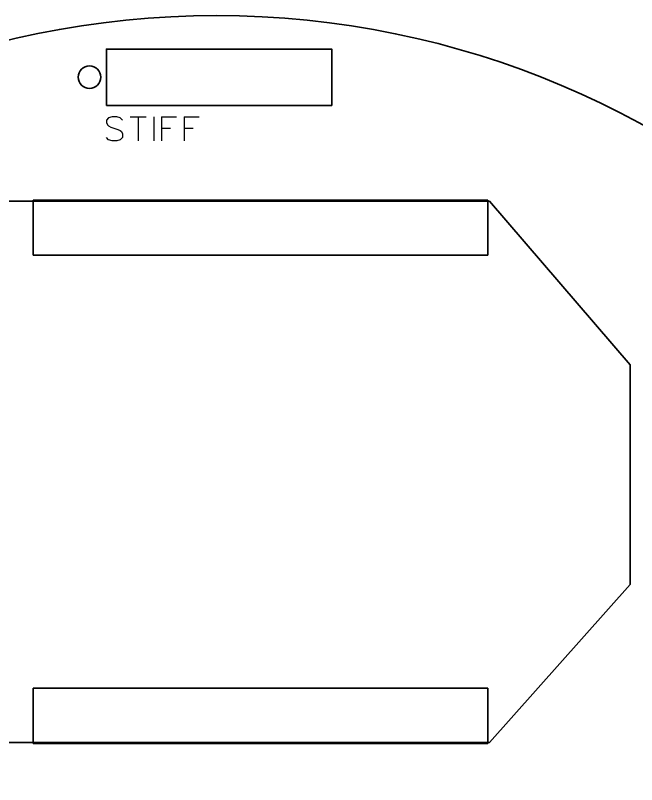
# Model space of a CAD drawing. Header units: inches. Extents: x 125 to 205, y -145 to -65.
# Drawn here: x 155.98 to 183.99, y -99.69 to -65.03 of the extents above; entities that cross this region are included whole.
import ezdxf

# ---------------------------------------------------------------- set-up
doc = ezdxf.new("R2010")
doc.units = ezdxf.units.IN
doc.header["$MEASUREMENT"] = 0
doc.layers.add('Calque 1', color=7, linetype='Continuous')

# ---------------------------------------------------------------- blocks, each defined once
blk = doc.blocks.new('block 2')
at = {"layer": 'Calque 1', "color": 7, "lineweight": 35, "true_color": 0xffffff}
for points in [[(160.078, -69.084), (160.078, -66.544), (170.238, -66.544), (170.238, -69.084), (160.078, -69.084)], [(183.7, -90.674), (183.7, -80.768), (177.35, -73.402), (149.918, -73.402), (149.918, -97.786), (177.35, -97.786), (183.7, -90.674)], [(177.274, -73.351), (156.776, -73.351)], [(156.776, -73.351), (156.776, -75.84)], [(177.274, -75.84), (177.274, -73.351)], [(177.274, -75.84), (156.776, -75.84)], [(156.776, -97.837), (156.776, -95.347)], [(177.274, -95.347), (156.776, -95.347)], [(177.274, -95.347), (177.274, -97.837)], [(177.274, -97.837), (156.776, -97.837)]]:
    blk.add_lwpolyline(points, dxfattribs=at)
at = {"layer": 'Calque 1', "color": 7, "lineweight": 25, "true_color": 0xffffff}
for points in [[(160.804, -69.747), (160.7, -69.643), (160.545, -69.592), (160.337, -69.592), (160.182, -69.643), (160.078, -69.747), (160.078, -69.851), (160.129, -69.955), (160.182, -70.006), (160.286, -70.059), (160.599, -70.164), (160.7, -70.214), (160.754, -70.265), (160.804, -70.369), (160.804, -70.527), (160.7, -70.631), (160.545, -70.682), (160.337, -70.682), (160.182, -70.631), (160.078, -70.527)], [(161.147, -69.592), (161.876, -69.592)], [(161.513, -69.592), (161.513, -70.682)], [(162.219, -69.592), (162.219, -70.682)], [(162.562, -69.592), (162.562, -70.682)], [(162.562, -69.592), (163.238, -69.592)], [(163.581, -69.592), (163.581, -70.682)], [(163.581, -69.592), (164.256, -69.592)], [(162.562, -70.11), (162.976, -70.11)], [(163.581, -70.11), (163.994, -70.11)]]:
    blk.add_lwpolyline(points, dxfattribs=at)
at = {"layer": 'Calque 1', "color": 7, "lineweight": 35, "true_color": 0xffffff}
for points, knots in [([(125.026, -105.02), (125.036, -82.929), (142.953, -65.028), (165.044, -65.038), (187.121, -65.048), (205.016, -82.942), (205.026, -105.02)], [0, 0, 0, 0, 1, 1, 1, 2, 2, 2, 2]), ([(159.316, -67.306), (159.596, -67.306), (159.824, -67.534), (159.824, -67.814), (159.824, -68.095), (159.596, -68.322), (159.316, -68.322), (159.035, -68.322), (158.808, -68.095), (158.808, -67.814), (158.808, -67.534), (159.035, -67.306), (159.316, -67.306)], [0, 0, 0, 0, 1, 1, 1, 2, 2, 2, 3, 3, 3, 4, 4, 4, 4])]:
    blk.add_open_spline(points, degree=3, knots=knots, dxfattribs=at)

msp = doc.modelspace()

# ---------------------------------------------------------------- block references
at = {"layer": 'Calque 1'}
msp.add_blockref('block 2', (0, 0), dxfattribs=at)

doc.saveas('drawing.dxf')
